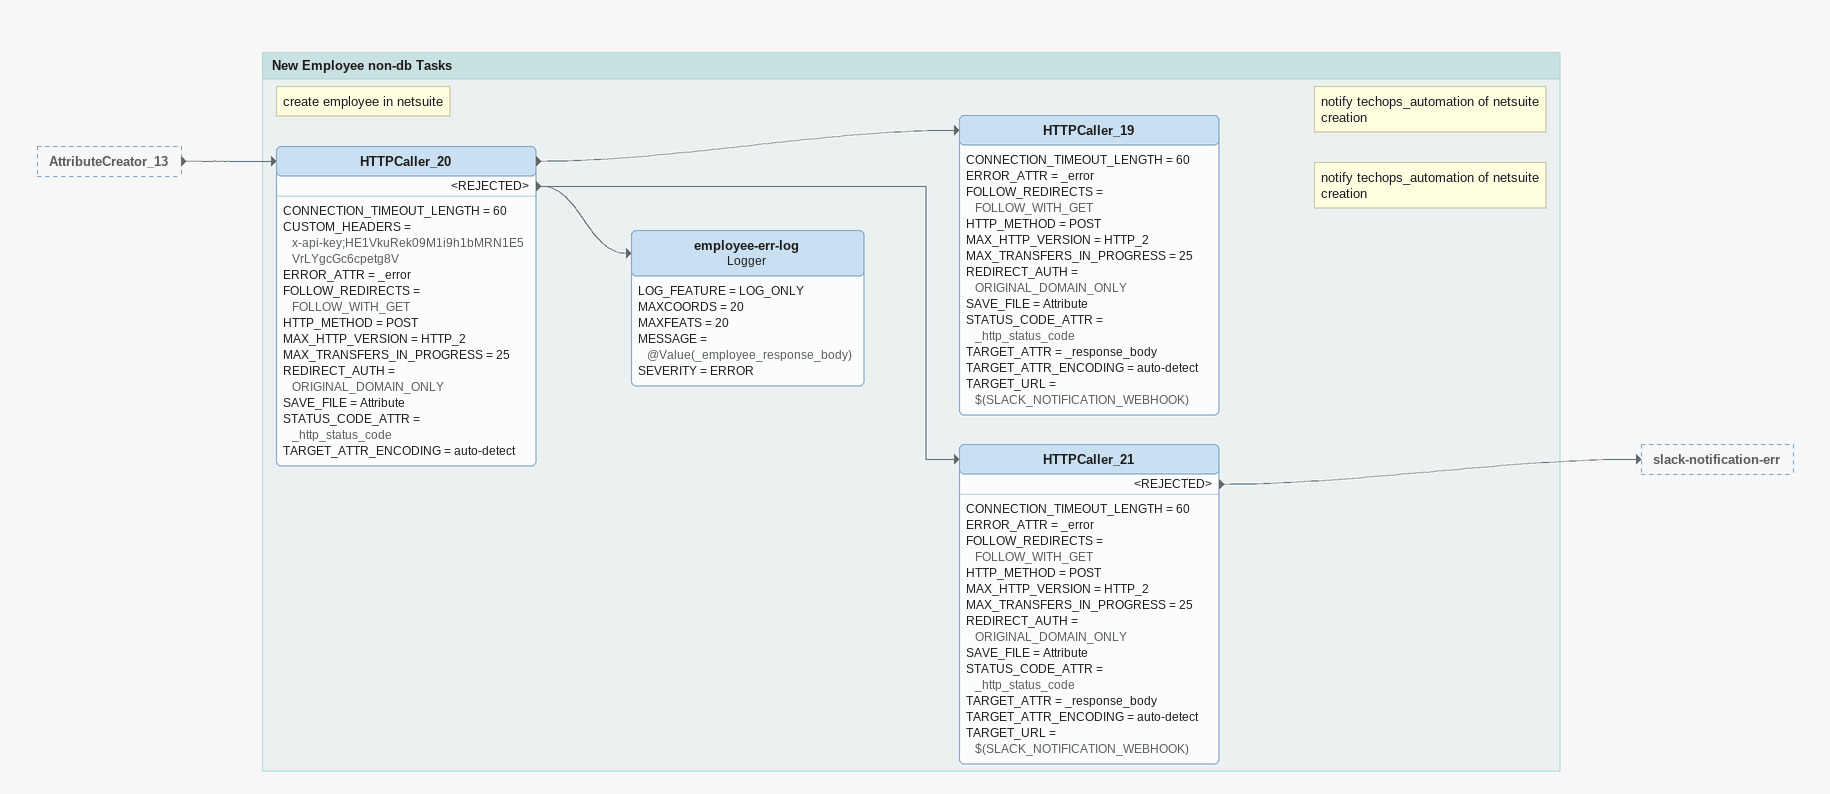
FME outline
AttributeCreator_13 [outside]
    -> HTTPCaller_20

Bookmark: New Employee non-db Tasks
Note: create employee in netsuite
HTTPCaller_20
    CONNECTION_TIMEOUT_LENGTH = 60
    CUSTOM_HEADERS = x-api-key;HE1VkuRek09M1i9h1bMRN1E5VrLYgcGc6cpetg8V
    ERROR_ATTR = _error
    FOLLOW_REDIRECTS = FOLLOW_WITH_GET
    HTTP_METHOD = POST
    MAX_HTTP_VERSION = HTTP_2
    MAX_TRANSFERS_IN_PROGRESS = 25
    REDIRECT_AUTH = ORIGINAL_DOMAIN_ONLY
    SAVE_FILE = Attribute
    STATUS_CODE_ATTR = _http_status_code
    TARGET_ATTR_ENCODING = auto-detect
    -> HTTPCaller_19
    <REJECTED> -> employee-err-log
    <REJECTED> -> HTTPCaller_21
Note: notify techops_automation of netsuite creation
HTTPCaller_19
    CONNECTION_TIMEOUT_LENGTH = 60
    ERROR_ATTR = _error
    FOLLOW_REDIRECTS = FOLLOW_WITH_GET
    HTTP_METHOD = POST
    MAX_HTTP_VERSION = HTTP_2
    MAX_TRANSFERS_IN_PROGRESS = 25
    REDIRECT_AUTH = ORIGINAL_DOMAIN_ONLY
    SAVE_FILE = Attribute
    STATUS_CODE_ATTR = _http_status_code
    TARGET_ATTR = _response_body
    TARGET_ATTR_ENCODING = auto-detect
    TARGET_URL = $(SLACK_NOTIFICATION_WEBHOOK)
Note: notify techops_automation of netsuite creation
HTTPCaller_21
    CONNECTION_TIMEOUT_LENGTH = 60
    ERROR_ATTR = _error
    FOLLOW_REDIRECTS = FOLLOW_WITH_GET
    HTTP_METHOD = POST
    MAX_HTTP_VERSION = HTTP_2
    MAX_TRANSFERS_IN_PROGRESS = 25
    REDIRECT_AUTH = ORIGINAL_DOMAIN_ONLY
    SAVE_FILE = Attribute
    STATUS_CODE_ATTR = _http_status_code
    TARGET_ATTR = _response_body
    TARGET_ATTR_ENCODING = auto-detect
    TARGET_URL = $(SLACK_NOTIFICATION_WEBHOOK)
    <REJECTED> -> slack-notification-err
employee-err-log: Logger
    LOG_FEATURE = LOG_ONLY
    MAXCOORDS = 20
    MAXFEATS = 20
    MESSAGE = @Value(_employee_response_body)
    SEVERITY = ERROR
